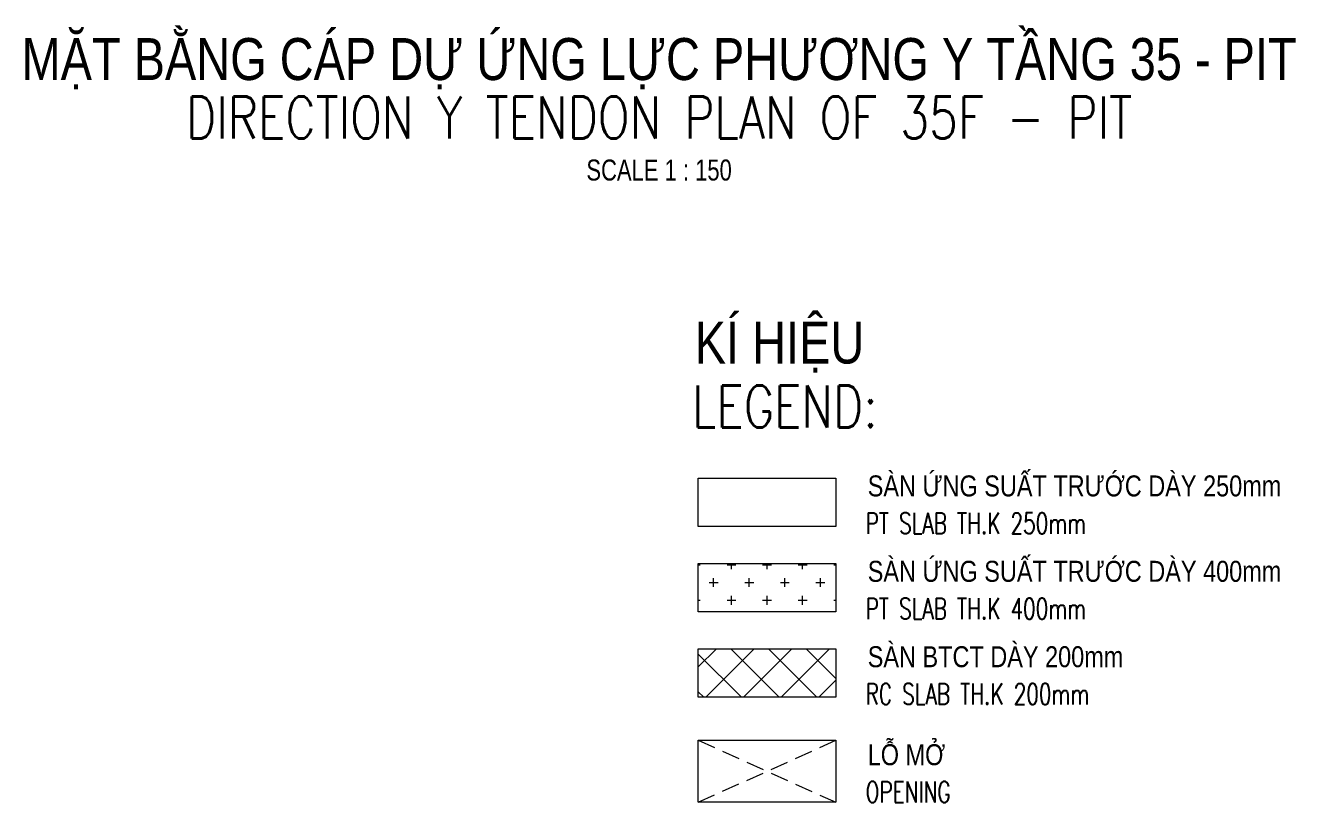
# Model space of a CAD drawing. Header units: millimetres. Extents: x 130400 to 587758, y -25561 to 40710.
# Drawn here: x 530518 to 553198, y -22176 to -8287 of the extents above; entities that cross this region are included whole.
import ezdxf
from ezdxf.enums import TextEntityAlignment as Align

# ---------------------------------------------------------------- set-up
doc = ezdxf.new("R2010")
doc.units = ezdxf.units.MM
doc.linetypes.add('DASHED2', pattern=[9.525, 6.35, -3.175])
for name, color, linetype, lineweight in [('NDC_S_ANNO', 7, 'Continuous', 20), ('NDC_S_ENG TEXT', 2, 'Continuous', 20), ('NDC_S_ENG TITLE', 3, 'Continuous', 20), ('NDC_S_HATCH MATERIAL', 8, 'Continuous', 13), ('NDC_S_OPENING', 9, 'DASHED2', 13), ('NDC_S_SLAB', 2, 'Continuous', 20), ('NDC_S_TEXT SYMBOL', 7, 'Continuous', 20), ('NDC_S_VN TEXT', 7, 'Continuous', 20), ('NDC_S_VN TITLE', 6, 'Continuous', 35)]:
    doc.layers.add(name, color=color, linetype=linetype, lineweight=lineweight)
doc.styles.add('$0$NDC_EN TXT', font='romans.shx', dxfattribs={"width": 0.8})
doc.styles.add('NDC_ANNO', font='', dxfattribs={"width": 0.8})
doc.styles.add('NDC_EN TXT', font='romans.shx', dxfattribs={"width": 0.8})
doc.styles.add('NDC_VIE TXT', font='arial.ttf', dxfattribs={"width": 0.8})
doc.styles.get('NDC_ANNO').set_extended_font_data('Dotum')

# ---------------------------------------------------------------- blocks, each defined once
blk = doc.blocks.new('Drawing name_symbol')
at = {"layer": 'NDC_S_ENG TITLE', "style": 'NDC_EN TXT', "width": 0.8}
blk.add_attdef('SECTDET1', text='', height=5, dxfattribs=at).set_placement((0, 1.01), align=Align.CENTER)
at = {"layer": 'NDC_S_TEXT SYMBOL', "lineweight": 25, "style": 'NDC_ANNO', "width": 0.8}
blk.add_attdef('SSCALE', text='', height=2.5, dxfattribs=at).set_placement((0, -4), align=Align.CENTER)
at = {"layer": 'NDC_S_VN TITLE', "style": 'NDC_VIE TXT', "width": 0.8}
blk.add_attdef('SECTDET2', text='', height=5, dxfattribs=at).set_placement((0, 7.97), align=Align.CENTER)

msp = doc.modelspace()

# ---------------------------------------------------------------- hatches: boundary and pattern name
at = {"layer": 'NDC_S_HATCH MATERIAL', "ltscale": 100}
h = msp.add_hatch(dxfattribs=at)
h.set_pattern_fill('CROSS', color=256, scale=50)
h.set_pattern_definition([(0, (338575.1, -9670.58), (317.5, 317.5), [158.75, -476.25]), (90, (338654.46, -9749.96), (-317.5, 317.5), [158.75, -476.25])])
h.paths.add_polyline_path([(542533, -17901), (542533, -18766), (544991, -18766), (544991, -17901)])
h = msp.add_hatch(dxfattribs=at)
h.set_pattern_fill('ANSI37', color=256, scale=150)
h.set_pattern_definition([(45, (346652.9, -15596.1), (-336.7596, 336.7596), []), (135, (346652.9, -15596.1), (-336.7596, -336.7596), [])])
h.paths.add_polyline_path([(542533, -19427), (542533, -20292), (544991, -20292), (544991, -19427)])

# ---------------------------------------------------------------- linework, layer by layer
at = {"layer": 'NDC_S_OPENING', "ltscale": 50}
for p, q in [((542533, -21061), (544991, -22169)), ((542533, -22169), (544991, -21061))]:
    msp.add_line(p, q, dxfattribs=at)
at = {"layer": 'NDC_S_SLAB'}
for points in [[(542533, -16375), (544991, -16375), (544991, -17240), (542533, -17240)], [(542533, -17901), (544991, -17901), (544991, -18766), (542533, -18766)], [(542533, -19427), (544991, -19427), (544991, -20292), (542533, -20292)], [(542533, -21061), (544991, -21061), (544991, -22169), (542533, -22169)]]:
    msp.add_lwpolyline(points, close=True, dxfattribs=at)

# ---------------------------------------------------------------- block references
at = {"layer": 'NDC_S_ANNO', "xscale": 150, "yscale": 150, "zscale": 150}
msp.add_blockref('Drawing name_symbol', (541833, -10459), dxfattribs=at).add_auto_attribs({'SECTDET1': 'DIRECTION Y TENDON PLAN OF 35F - PIT', 'SECTDET2': 'MẶT BẰNG CÁP DỰ ỨNG LỰC PHƯƠNG Y TẦNG 35 - PIT', 'SSCALE': 'SCALE 1 : 150'})

# ---------------------------------------------------------------- texts
at = {"layer": 'NDC_S_ENG TEXT', "style": '$0$NDC_EN TXT'}
for s, height, width, p in [('LEGEND:', 750, 0.8, (542419, -15471)), ('PT SLAB TH.K 250mm', 375, 0.7, (545520, -17372)), ('PT SLAB TH.K 400mm', 375, 0.7, (545520, -18898)), ('RC SLAB TH.K 200mm', 375, 0.7, (545520, -20424)), ('OPENING', 375, 0.7, (545520, -22176))]:
    msp.add_text(s, height=height, dxfattribs=dict(at, width=width)).set_placement(p)
at = {"layer": 'NDC_S_VN TEXT', "style": 'NDC_VIE TXT', "width": 0.8}
msp.add_text('KÍ HIỆU', height=750, dxfattribs=at).set_placement((542469, -13580), align=Align.TOP_LEFT)
for s, p in [('SÀN ỨNG SUẤT TRƯỚC DÀY 250mm', (545558, -16704)), ('SÀN ỨNG SUẤT TRƯỚC DÀY 400mm', (545558, -18230)), ('SÀN BTCT DÀY 200mm', (545558, -19756)), ('LỖ MỞ', (545558, -21507))]:
    msp.add_text(s, height=375, dxfattribs=at).set_placement(p)

doc.saveas('drawing.dxf')
